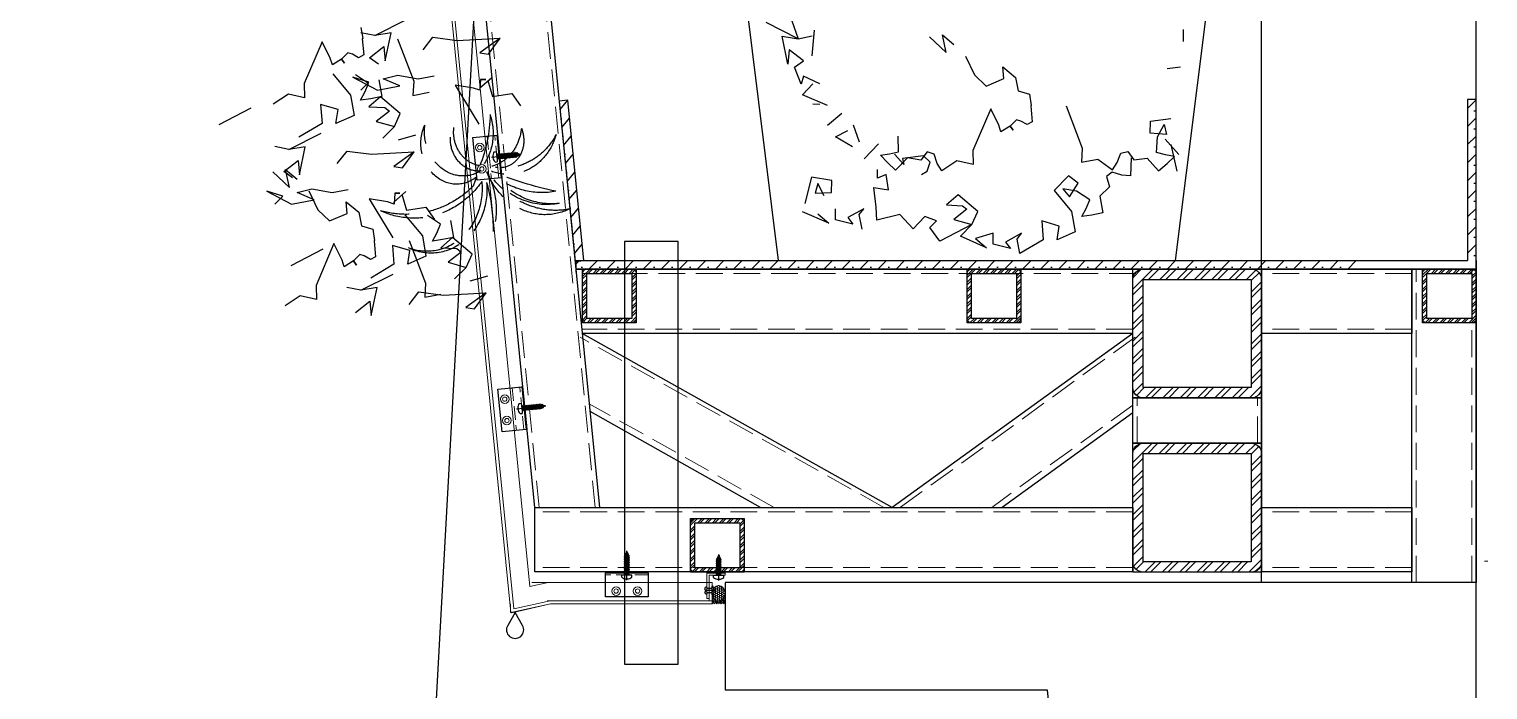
# Model space of a CAD drawing. Header units: millimetres. Extents: x 790977 to 1374007, y 14953 to 389123.
# Drawn here: x 1369493 to 1370852, y 49155 to 49771 of the extents above; entities that cross this region are included whole.
import ezdxf

# ---------------------------------------------------------------- set-up
doc = ezdxf.new("R2010")
doc.units = ezdxf.units.MM
doc.header["$LTSCALE"] = 1000
for name, pattern in [('3', [10, 3, -2, 3, -2]), ('CENTER', [2, 1.25, -0.25, 0.25, -0.25]), ('DASH', [0.35, 0.25, -0.1])]:
    doc.linetypes.add(name, pattern=pattern)
for name, color, linetype, lineweight in [('A-MAT-COMP', 34, 'Continuous', 13), ('A-MAT-STEE', 137, 'Continuous', 13), ('C-DASH', 8, 'DASH', 15), ('C-DTAL-ELEM', 3, 'Continuous', 18), ('C-DTAL-FRAM', 3, 'Continuous', 25), ('C-DTAL-HACH', 9, 'Continuous', 15), ('C-DTAL-HDWR', 6, 'Continuous', 18), ('C-DTAL-META', 5, 'Continuous', 18), ('C-DTAL-SEAL', 8, 'Continuous', 18)]:
    doc.layers.add(name, color=color, linetype=linetype, lineweight=lineweight)
for name, color, linetype in [('C-DSCB', 4, 'Continuous'), ('C-sheet(通用-图框)', 7, 'Continuous'), ('Dim-NF', 6, 'Continuous'), ('中粗线', 2, 'Continuous'), ('剖断线2', 11, 'Continuous'), ('杆件轴线', 14, 'Continuous'), ('植物', 93, 'Continuous'), ('立面外轮廓线', 252, 'Continuous'), ('道路标线', 8, 'Continuous')]:
    doc.layers.add(name, color=color, linetype=linetype)

# ---------------------------------------------------------------- blocks, each defined once
blk = doc.blocks.new('*U4586')
at = {"layer": 'C-DASH', "ltscale": 0.1}
for points in [[(0, -4), (557.3, -4)], [(0, -56), (557.3, -56)]]:
    blk.add_lwpolyline(points, dxfattribs=at)
at = {"layer": 'C-DTAL-FRAM'}
blk.add_lwpolyline([(0, -60), (557.3, -60), (557.3, 0), (0, 0)], close=True, dxfattribs=at)
blk = doc.blocks.new('50x50x4')
at = {"layer": 'C-DTAL-HACH'}
h = blk.add_hatch(dxfattribs=at)
h.set_pattern_fill('ANSI32', color=256, angle=180)
h.set_pattern_definition([(225, (67074.8724, 15399.869), (3.36759605, -3.36759605), []), (225, (67072.6273, 15399.869), (3.36759605, -3.36759605), [])])
h.paths.add_polyline_path([(21, 4), (-21, 4), (-21, 46), (21, 46)], flags=16)
edge = h.paths.add_edge_path()
edge.add_line((21, 0), (-21, 0))
edge.add_arc((-21, 4), 4, 180, 270, ccw=False)
edge.add_line((-25, 4), (-25, 46))
edge.add_arc((-21, 46), 4, 90, 180, ccw=False)
edge.add_line((-21, 50), (21, 50))
edge.add_arc((21, 46), 4, 0, 90, ccw=False)
edge.add_line((25, 46), (25, 4))
edge.add_arc((21, 4), 4, -90, 0, ccw=False)
at = {"layer": 'C-DTAL-FRAM'}
blk.add_lwpolyline([(21, 0), (-21, 0, -0.414214), (-25, 4), (-25, 46, -0.414214), (-21, 50), (21, 50, -0.414214), (25, 46), (25, 4, -0.414214)], format="xyb", close=True, dxfattribs=at)
blk.add_lwpolyline([(21, 4), (-21, 4), (-21, 46), (21, 46)], close=True, dxfattribs=at)
at = {"layer": 'Defpoints'}
blk.add_lwpolyline([(25, 0), (-25, 0), (-25, 50), (25, 50)], close=True, dxfattribs=at)
blk = doc.blocks.new('水滴')
blk.add_lwpolyline([(-0.87, -1.5), (0, 0), (0.87, -1.5, -1.732051)], format="xyb", close=True)
blk = doc.blocks.new('ewqeqe')
at = {"color": 8}
for p, q in [((174897.91, 55194.74), (174920.27, 55015.89)), ((175039.87, 55194.74), (175017.51, 55015.89))]:
    blk.add_line(p, q, dxfattribs=at)
at = {"color": 8, "linetype": '3', "ltscale": 10}
for p, q in [((174818, 55073.01), (174818.44, 55070.26)), ((174821.42, 55070.99), (174829.31, 55074.98)), ((174925.14, 55070.22), (174917.25, 55074.2)), ((174923.56, 55074.57), (174925.14, 55070.22)), ((174928.58, 55066), (174929.1, 55072.3)), ((175019.57, 55069.53), (175019.58, 55072.45)), ((174808.49, 55069.48), (174804.1, 55059.23)), ((174810.5, 55065.44), (174808.49, 55069.48)), ((174821.42, 55070.99), (174817.98, 55071.7)), ((174818.44, 55070.26), (174818.3, 55070.16)), ((174818.3, 55070.16), (174818.68, 55066.27)), ((174825.39, 55071.65), (174821.42, 55070.99)), ((174823.97, 55064.78), (174825.39, 55071.65)), ((174826.95, 55070.2), (174830.94, 55059.8)), ((174833.25, 55067.51), (174835.65, 55070.59)), ((174835.65, 55070.59), (174841.62, 55069.83)), ((174841.62, 55069.83), (174852.13, 55070.36)), ((174852.13, 55070.36), (174847.14, 55066.8)), ((174849.28, 55066.44), (174852.13, 55070.36)), ((174922.59, 55064.01), (174921.17, 55070.88)), ((174921.17, 55070.88), (174925.14, 55070.22)), ((174925.14, 55070.22), (174928.58, 55070.93)), ((174957.32, 55070.7), (174961.4, 55066.84)), ((174960.46, 55071.2), (174963.26, 55068.83)), ((174961.4, 55066.84), (174960.46, 55071.2)), ((174811, 55063.83), (174810.5, 55065.44)), ((174813.28, 55065.24), (174811, 55063.83)), ((174814.81, 55066.78), (174813.28, 55065.24)), ((174813.28, 55065.24), (174814, 55064.23)), ((174814, 55064.23), (174813.28, 55065.24)), ((174815.9, 55066.47), (174814.81, 55066.78)), ((174817.42, 55065.58), (174815.9, 55066.47)), ((174818.68, 55066.27), (174817.42, 55065.58)), ((174820.14, 55065.55), (174823.65, 55068.3)), ((174822.31, 55063.99), (174820.14, 55065.55)), ((174823.65, 55068.3), (174823.97, 55064.78)), ((174847.14, 55066.8), (174849.28, 55066.44)), ((174922.91, 55067.53), (174922.59, 55064.01)), ((174926.42, 55064.78), (174922.91, 55067.53)), ((174966.12, 55065.96), (174968.31, 55061.39)), ((174811.16, 55061.59), (174815.44, 55056.43)), ((174924.25, 55063.22), (174926.42, 55064.78)), ((174925.87, 55059.13), (174924.25, 55063.22)), ((174975.55, 55060.45), (174975.26, 55063.31)), ((174975.26, 55063.31), (174978.41, 55060.75)), ((175015.57, 55062.94), (175018.82, 55063.35)), ((174804.1, 55059.23), (174804.17, 55055.78)), ((174819.91, 55059.55), (174815.99, 55060.8)), ((174815.99, 55060.8), (174822.05, 55057.59)), ((174819.89, 55059.28), (174816.68, 55061.41)), ((174817.95, 55057.59), (174819.91, 55059.55)), ((174819, 55057.14), (174819.89, 55059.28)), ((174822.05, 55057.59), (174827.57, 55058.66)), ((174822.38, 55060.17), (174823.1, 55056.08)), ((174823.47, 55060.44), (174827.03, 55061.33)), ((174827.57, 55058.66), (174823.47, 55060.44)), ((174827.03, 55061.33), (174832.02, 55060.44)), ((174830.94, 55059.8), (174830.73, 55056.34)), ((174832.02, 55060.44), (174835.94, 55061.15)), ((174845.56, 55058.13), (174841.1, 55058.84)), ((174841.1, 55058.84), (174846.87, 55049.3)), ((174847.16, 55057.59), (174845.56, 55058.13)), ((174850.09, 55060.68), (174847.06, 55058.01)), ((174847.34, 55060.26), (174847.16, 55057.59)), ((174847.34, 55060.26), (174848.58, 55060.26)), ((174848.58, 55060.26), (174847.34, 55060.26)), ((174849.08, 55060.03), (174850.26, 55056.08)), ((174926.45, 55061.08), (174925.87, 55059.13)), ((174926.21, 55056.52), (174928.69, 55059.17)), ((174930.47, 55059.14), (174926.45, 55061.08)), ((174968.31, 55061.39), (174971.17, 55058.62)), ((174971.17, 55058.62), (174975.55, 55060.45)), ((174978.41, 55060.75), (174979.01, 55057.46)), ((174800.23, 55056.68), (174796.51, 55054.23)), ((174804.17, 55055.78), (174800.23, 55056.68)), ((174815.44, 55056.43), (174816.33, 55051.45)), ((174817.93, 55055.19), (174819, 55057.14)), ((174820.42, 55055.54), (174817.93, 55055.19)), ((174822.83, 55056.02), (174819.98, 55053.53)), ((174823.1, 55056.08), (174820.42, 55055.54)), ((174827.64, 55051.93), (174822.83, 55056.02)), ((174830.73, 55056.34), (174834.7, 55057.1)), ((174850.26, 55056.08), (174854.94, 55056.83)), ((174854.94, 55056.83), (174857.09, 55053.8)), ((174932.28, 55053.86), (174926.21, 55056.52)), ((174979.01, 55057.46), (174981.81, 55056.61)), ((174981.81, 55056.61), (174982.25, 55053.86)), ((174791.04, 55053.23), (174783.2, 55049.13)), ((174812.41, 55052.87), (174808.13, 55054.12)), ((174808.13, 55054.12), (174808.49, 55049.49)), ((174811.87, 55049.49), (174812.41, 55052.87)), ((174816.33, 55051.45), (174811.87, 55049.49)), ((174819.98, 55053.53), (174823.9, 55053.35)), ((174824.97, 55052.46), (174821.76, 55049.97)), ((174823.9, 55053.35), (174824.97, 55052.46)), ((174826.21, 55048.73), (174827.64, 55051.93)), ((174928.69, 55054.25), (174930.47, 55054.21)), ((174935.83, 55051.92), (174932.28, 55048.93)), ((174972.3, 55053.08), (174967.91, 55042.83)), ((174974.32, 55049.05), (174972.3, 55053.08)), ((174982.25, 55053.86), (174982.11, 55053.76)), ((174982.11, 55053.76), (174982.49, 55049.87)), ((174990.76, 55053.81), (174994.75, 55043.4)), ((174808.49, 55049.49), (174802.79, 55046.11)), ((174821.76, 55049.97), (174826.21, 55048.73)), ((174823.36, 55045.88), (174826.21, 55048.73)), ((174934.25, 55046.18), (174937.31, 55047.72)), ((174940.17, 55044.86), (174938.69, 55049.06)), ((174974.82, 55047.43), (174974.32, 55049.05)), ((174977.09, 55048.84), (174974.82, 55047.43)), ((174978.62, 55050.38), (174977.09, 55048.84)), ((174977.09, 55048.84), (174977.82, 55047.83)), ((174977.82, 55047.83), (174977.09, 55048.84)), ((174979.71, 55050.07), (174978.62, 55050.38)), ((174981.23, 55049.18), (174979.71, 55050.07)), ((174982.49, 55049.87), (174981.23, 55049.18)), ((175011.41, 55047.13), (175011.43, 55050.06)), ((175011.43, 55050.06), (175016.42, 55050.68)), ((175013.18, 55046.21), (175014.83, 55049.21)), ((175014.83, 55049.21), (175015.39, 55046.75)), ((174800.37, 55043.12), (174796.93, 55043.83)), ((174800.37, 55043.12), (174808.26, 55047.1)), ((174804.34, 55043.77), (174800.37, 55043.12)), ((174802.92, 55036.9), (174804.34, 55043.77)), ((174831.38, 55046.59), (174827.1, 55045.34)), ((174938.44, 55043.71), (174934.25, 55046.18)), ((174944.83, 55044.47), (174941.3, 55040.84)), ((174949.74, 55042.51), (174949.61, 55046.36)), ((175015.39, 55046.75), (175011.41, 55047.13)), ((175012.89, 55042.37), (175013.18, 55046.21)), ((175015.01, 55045.59), (175018.4, 55041.83)), ((175016.42, 55044.35), (175017.87, 55037.8)), ((174799.09, 55037.68), (174802.6, 55040.42)), ((174802.6, 55040.42), (174802.92, 55036.9)), ((174812.2, 55039.64), (174814.6, 55042.71)), ((174814.6, 55042.71), (174820.57, 55041.95)), ((174820.57, 55041.95), (174831.08, 55042.49)), ((174831.08, 55042.49), (174826.09, 55038.93)), ((174828.23, 55038.57), (174831.08, 55042.49)), ((174945.27, 55041.72), (174947.48, 55041.99)), ((174947.01, 55039.9), (174945.27, 55041.72)), ((174947.48, 55041.99), (174949.74, 55042.51)), ((174951.04, 55039.43), (174948.72, 55041.92)), ((174951.92, 55041.01), (174949, 55038.04)), ((174955.85, 55041.56), (174950.68, 55040.85)), ((174950.68, 55040.85), (174951.04, 55039.43)), ((174955.15, 55040.47), (174951.92, 55041.01)), ((174956.75, 55042.5), (174955.15, 55040.47)), ((174957.45, 55039.96), (174955.85, 55041.56)), ((174958.45, 55041.97), (174956.75, 55042.5)), ((174959.22, 55039.67), (174958.45, 55041.97)), ((174964.04, 55040.28), (174960.33, 55037.83)), ((174967.98, 55039.38), (174964.04, 55040.28)), ((174967.91, 55042.83), (174967.98, 55039.38)), ((174994.75, 55043.4), (174994.55, 55039.95)), ((174994.55, 55039.95), (174998.51, 55040.7)), ((174998.51, 55040.7), (175002.13, 55038.11)), ((175003.31, 55039.9), (175004.16, 55042.17)), ((175004.16, 55042.17), (175005.88, 55042.64)), ((175005.88, 55042.64), (175007.41, 55040.54)), ((175006.72, 55041.08), (175006.54, 55036.63)), ((175007.41, 55040.54), (175010.66, 55040.95)), ((175010.66, 55040.95), (175013.45, 55037.87)), ((175015.13, 55041.76), (175012.89, 55042.37)), ((175017.33, 55041.41), (175015.13, 55041.76)), ((175015.52, 55039.66), (175017.33, 55041.41)), ((174796.42, 55037.66), (174800.5, 55033.8)), ((174801.26, 55036.12), (174799.09, 55037.68)), ((174799.56, 55038.16), (174802.36, 55035.79)), ((174800.5, 55033.8), (174799.56, 55038.16)), ((174826.09, 55038.93), (174828.23, 55038.57)), ((174944.56, 55036.09), (174944.56, 55038.23)), ((174946.7, 55036.98), (174944.56, 55036.09)), ((174947.23, 55033.24), (174946.7, 55036.98)), ((174949, 55038.04), (174947.01, 55039.9)), ((174955.31, 55036.93), (174956.74, 55037.82)), ((174956.74, 55037.82), (174957.45, 55039.96)), ((174960.33, 55037.83), (174959.22, 55039.67)), ((174991.4, 55036.63), (174987.84, 55033.07)), ((174993.72, 55034.85), (174991.4, 55036.63)), ((175002.09, 55037.52), (175000.67, 55036.45)), ((175004.41, 55036.8), (175002.09, 55037.52)), ((175002.13, 55038.11), (175003.31, 55039.9)), ((175006.54, 55036.63), (175004.41, 55036.8)), ((175013.45, 55037.87), (175015.52, 55039.66)), ((174802.42, 55032.57), (174805.98, 55033.46)), ((174805.98, 55033.46), (174810.97, 55032.57)), ((174810.97, 55032.57), (174814.89, 55033.28)), ((174928.43, 55036.33), (174926.73, 55029.85)), ((174933.4, 55035.51), (174928.43, 55036.33)), ((174929.96, 55034.8), (174929.31, 55032.36)), ((174931.5, 55031.74), (174929.96, 55034.8)), ((174933.3, 55032.59), (174933.4, 55035.51)), ((174944.21, 55028.97), (174943.67, 55033.78)), ((174943.67, 55033.78), (174947.23, 55033.24)), ((174987.84, 55033.07), (174992.12, 55027.9)), ((174993.36, 55032.89), (174989.98, 55033.42)), ((174989.98, 55033.42), (174991.58, 55031.46)), ((174991.58, 55031.46), (174993.72, 55034.85)), ((175001.38, 55033.96), (174999.06, 55031.64)), ((175000.67, 55036.45), (175001.38, 55033.96)), ((174798.86, 55031.68), (174794.94, 55032.92)), ((174794.94, 55032.92), (174801, 55029.72)), ((174796.9, 55029.72), (174798.86, 55031.68)), ((174801, 55029.72), (174806.52, 55030.79)), ((174806.52, 55030.79), (174802.42, 55032.57)), ((174805.22, 55032.93), (174807.41, 55028.35)), ((174814.65, 55027.41), (174814.36, 55030.27)), ((174814.36, 55030.27), (174817.51, 55027.71)), ((174824.51, 55030.25), (174820.05, 55030.97)), ((174820.05, 55030.97), (174825.82, 55021.43)), ((174826.11, 55029.72), (174824.51, 55030.25)), ((174829.04, 55032.8), (174826.01, 55030.13)), ((174826.29, 55032.39), (174826.11, 55029.72)), ((174826.29, 55032.39), (174827.53, 55032.39)), ((174827.53, 55032.39), (174826.29, 55032.39)), ((174828.03, 55032.16), (174829.21, 55028.21)), ((174929.31, 55032.36), (174933.3, 55032.59)), ((174964.33, 55032), (174961.48, 55029.51)), ((174961.48, 55029.51), (174965.4, 55029.33)), ((174969.14, 55027.9), (174964.33, 55032)), ((174996.57, 55030.75), (174993.36, 55032.89)), ((174995.68, 55028.62), (174996.57, 55030.75)), ((174999.06, 55031.64), (174999.78, 55027.55)), ((174807.41, 55028.35), (174810.27, 55025.59)), ((174810.27, 55025.59), (174814.65, 55027.41)), ((174817.51, 55027.71), (174818.12, 55024.42)), ((174828.77, 55027.08), (174833.05, 55021.92)), ((174829.21, 55028.21), (174833.89, 55028.96)), ((174833.89, 55028.96), (174836.04, 55025.93)), ((174837.5, 55024.77), (174834.29, 55026.9)), ((174932.63, 55025.01), (174926.22, 55027.86)), ((174929.96, 55027.33), (174932.63, 55025.01)), ((174934.24, 55025.9), (174934.24, 55028.57)), ((174938.51, 55024.84), (174934.24, 55025.9)), ((174941.18, 55028.57), (174937.26, 55026.44)), ((174937.26, 55026.44), (174938.51, 55024.84)), ((174940.11, 55027.15), (174941.18, 55028.57)), ((174940.83, 55023.59), (174940.11, 55027.15)), ((174944.38, 55025.77), (174944.21, 55028.97)), ((174950.08, 55027.19), (174944.38, 55025.77)), ((174953.29, 55023.63), (174950.08, 55027.19)), ((174956.14, 55026.66), (174953.29, 55023.63)), ((174958.99, 55025.59), (174956.14, 55026.66)), ((174966.47, 55028.44), (174963.26, 55025.95)), ((174963.26, 55025.95), (174967.72, 55024.7)), ((174965.4, 55029.33), (174966.47, 55028.44)), ((174967.72, 55024.7), (174969.14, 55027.9)), ((174992.12, 55027.9), (174993.01, 55022.92)), ((174994.61, 55026.66), (174995.68, 55028.62)), ((174997.1, 55027.01), (174994.61, 55026.66)), ((174999.78, 55027.55), (174997.1, 55027.01)), ((174818.12, 55024.42), (174820.91, 55023.57)), ((174820.91, 55023.57), (174821.35, 55020.82)), ((174835.54, 55020.67), (174836.61, 55022.63)), ((174836.61, 55022.63), (174837.5, 55024.77)), ((174839.99, 55025.66), (174840.7, 55021.56)), ((174957.39, 55023.99), (174958.99, 55025.59)), ((174959.88, 55020.61), (174957.39, 55023.99)), ((174967.72, 55024.7), (174959.88, 55020.61)), ((174964.87, 55021.85), (174967.72, 55024.7)), ((174972.88, 55022.56), (174968.61, 55021.32)), ((174972.88, 55019.89), (174972.88, 55022.56)), ((174979.83, 55022.56), (174975.91, 55020.43)), ((174978.76, 55021.14), (174979.83, 55022.56)), ((174989.09, 55024.34), (174984.81, 55025.59)), ((174984.81, 55025.59), (174985.17, 55020.96)), ((174988.55, 55020.96), (174989.09, 55024.34)), ((174993.01, 55022.92), (174988.55, 55020.96)), ((174808.64, 55018.71), (174800.81, 55014.62)), ((174811.4, 55020.04), (174807.01, 55009.79)), ((174813.42, 55016.01), (174811.4, 55020.04)), ((174821.35, 55020.82), (174821.21, 55020.72)), ((174821.21, 55020.72), (174821.59, 55016.83)), ((174830.02, 55018.36), (174825.74, 55019.6)), ((174825.74, 55019.6), (174826.1, 55014.98)), ((174829.86, 55020.77), (174833.85, 55010.36)), ((174833.05, 55021.92), (174833.94, 55016.93)), ((174838.03, 55021.03), (174835.54, 55020.67)), ((174840.44, 55021.51), (174837.59, 55019.02)), ((174837.59, 55019.02), (174841.51, 55018.84)), ((174840.7, 55021.56), (174838.03, 55021.03)), ((174845.25, 55017.42), (174840.44, 55021.51)), ((174841.51, 55018.84), (174842.57, 55017.95)), ((174971.28, 55019), (174964.87, 55021.85)), ((174968.61, 55021.32), (174971.28, 55019)), ((174977.16, 55018.83), (174972.88, 55019.89)), ((174975.91, 55020.43), (174977.16, 55018.83)), ((174979.47, 55017.58), (174978.76, 55021.14)), ((174985.17, 55020.96), (174979.47, 55017.58)), ((174813.92, 55014.39), (174813.42, 55016.01)), ((174816.19, 55015.8), (174813.92, 55014.39)), ((174817.72, 55017.34), (174816.19, 55015.8)), ((174816.19, 55015.8), (174816.92, 55014.79)), ((174816.92, 55014.79), (174816.19, 55015.8)), ((174818.81, 55017.03), (174817.72, 55017.34)), ((174820.33, 55016.14), (174818.81, 55017.03)), ((174821.59, 55016.83), (174820.33, 55016.14)), ((174829.48, 55014.98), (174830.02, 55018.36)), ((174833.94, 55016.93), (174829.48, 55014.98)), ((174842.57, 55017.95), (174839.37, 55015.46)), ((174839.37, 55015.46), (174843.82, 55014.21)), ((174843.82, 55014.21), (174845.25, 55017.42)), ((174817.97, 55008.61), (174825.87, 55012.59)), ((174826.1, 55014.98), (174820.4, 55011.6)), ((174840.97, 55011.37), (174843.82, 55014.21)), ((174848.99, 55012.08), (174844.71, 55010.83)), ((174807.01, 55009.79), (174807.08, 55006.34)), ((174817.97, 55008.61), (174814.54, 55009.32)), ((174821.95, 55009.26), (174817.97, 55008.61)), ((174820.53, 55002.39), (174821.95, 55009.26)), ((174829.81, 55005.13), (174832.21, 55008.2)), ((174832.21, 55008.2), (174838.18, 55007.44)), ((174833.85, 55010.36), (174833.65, 55006.91)), ((174838.18, 55007.44), (174848.69, 55007.97)), ((174848.69, 55007.97), (174843.7, 55004.41)), ((174845.84, 55004.06), (174848.69, 55007.97)), ((174803.15, 55007.24), (174799.43, 55004.79)), ((174807.08, 55006.34), (174803.15, 55007.24)), ((174816.7, 55003.16), (174820.2, 55005.91)), ((174820.2, 55005.91), (174820.53, 55002.39)), ((174833.65, 55006.91), (174837.61, 55007.66)), ((174843.7, 55004.41), (174845.84, 55004.06))]:
    blk.add_line(p, q, dxfattribs=at)
at = {"layer": '植物', "color": 8, "linetype": 'DASH', "ltscale": 0.05}
blk.add_line((174846.34, 55036.4), (174845.5, 55034.11), dxfattribs=at)
at = {"layer": '植物', "color": 8, "linetype": 'DASH', "ltscale": 0.05, "extrusion": (0, 0, -1)}
for centre, major_axis, start_param, end_param in [((174821.31, 55053.55), (4.22, -32.18), -1.397555, -0.994939), ((174839.33, 55047.51), (1.65, -12.55), 4.494613, 5.594674), ((174841.16, 55044.26), (1.26, -9.61), -0.508968, 2.207984), ((174842.71, 55047.05), (1.36, -10.38), -0.375471, 1.881136), ((174846.59, 55045.44), (0.99, -7.58), 0.043664, 2.336475), ((174847.73, 55047.06), (1.04, -7.96), 0.234999, 2.069671), ((174847.61, 55049.86), (1.45, -11.07), -1.314284, 0.154862), ((174851.89, 55045.5), (0.9, -6.83), 4.410807, 6.585406), ((174853.53, 55051.78), (1.92, -14.67), -1.111881, 0.429052), ((174852.45, 55056.36), (2.31, -17.66), -0.888001, 0.244882), ((174862.6, 55044.56), (2.27, -17.32), -0.283672, 1.273404), ((174836.11, 55028.99), (2.24, -17.06), 4.301151, 5.182471), ((174879.41, 55138.96), (14.05, -107.16), 0.294146, 0.466425), ((174830.25, 55051.44), (3.28, -25.01), -0.758889, 0.495879), ((174828.15, 55056.87), (3.86, -29.47), -0.582523, 0.357811), ((174833.66, 55034.18), (2.09, -15.93), -1.524775, 0.438961), ((174834.68, 55033.93), (2.11, -16.11), -1.521744, 0.511123), ((174817.92, 55024.84), (4.83, -36.83), 4.549045, 4.875733), ((174864.98, 55051.16), (2.99, -22.83), -0.052353, 0.944067), ((174862.85, 55050), (2.66, -20.26), -0.059037, 0.904266), ((174863.98, 55050.61), (2.71, -20.69), 0.00838, 0.918403), ((174861.63, 55055.67), (3.02, -23), -0.056876, 0.683741)]:
    blk.add_ellipse(centre, major_axis=major_axis, ratio=0.871485, start_param=start_param, end_param=end_param, dxfattribs=at)
blk = doc.blocks.new('GB845-85-ST4_8×19-C-H')
at = {"color": 3, "linetype": 'Continuous'}
for p, q in [((-3.7, 0.4), (-3.3, 0.4)), ((-3.3, 0.4), (-3.3, -0.4)), ((-2.1, 4.7), (0, 4.7)), ((0, 4.7), (0, 2)), ((0, 2), (0, -2.6)), ((0.2, 1.8), (0.9, 1.8)), ((1.3, 2.4), (0.9, 1.8)), ((1.3, 2.4), (1.6, 1.8)), ((1.6, 1.8), (2.5, 1.8)), ((2.9, 2.4), (2.5, 1.8)), ((2.9, 2.4), (3.2, 1.8)), ((3.2, 1.8), (4.1, 1.8)), ((4.5, 2.4), (4.1, 1.8)), ((4.5, 2.4), (4.8, 1.8)), ((4.8, 1.8), (5.7, 1.8)), ((6.1, 2.4), (5.7, 1.8)), ((6.1, 2.4), (6.4, 1.8)), ((6.4, 1.8), (7.3, 1.8)), ((7.7, 2.4), (7.3, 1.8)), ((7.7, 2.4), (8, 1.8)), ((8, 1.8), (8.9, 1.8)), ((9.3, 2.4), (8.9, 1.8)), ((9.3, 2.4), (9.6, 1.8)), ((9.6, 1.8), (10.5, 1.8)), ((10.9, 2.4), (10.5, 1.8)), ((10.9, 2.4), (11.2, 1.8)), ((11.2, 1.8), (12.1, 1.8)), ((12.5, 2.4), (12.1, 1.8)), ((12.5, 2.4), (12.8, 1.8)), ((12.8, 1.8), (13.7, 1.8)), ((14.1, 2.4), (13.7, 1.8)), ((14.1, 2.4), (14.4, 1.8)), ((14.4, 1.8), (14.7, 1.8)), ((15.4, 1.5), (14.7, 1.8)), ((15.7, 2), (15.4, 1.5)), ((15.7, 2), (16.2, 1.2)), ((19, 0), (16.2, 1.2)), ((-3.7, -0.4), (-3.3, -0.4)), ((-2.1, -4.8), (0, -4.8)), ((0, -2.6), (0, -4.8)), ((0.2, -2.4), (0.3, -2.4)), ((0.7, -1.8), (0.3, -2.4)), ((0.7, -1.8), (1.6, -1.8)), ((1.6, -1.8), (1.9, -2.4)), ((2.3, -1.8), (1.9, -2.4)), ((2.3, -1.8), (3.2, -1.8)), ((3.2, -1.8), (3.5, -2.4)), ((3.9, -1.8), (3.5, -2.4)), ((3.9, -1.8), (4.8, -1.8)), ((4.8, -1.8), (5.1, -2.4)), ((5.5, -1.8), (5.1, -2.4)), ((5.5, -1.8), (6.4, -1.8)), ((6.4, -1.8), (6.7, -2.4)), ((7.1, -1.8), (6.7, -2.4)), ((7.1, -1.8), (8, -1.8)), ((8, -1.8), (8.3, -2.4)), ((8.7, -1.8), (8.3, -2.4)), ((8.7, -1.8), (9.6, -1.8)), ((9.6, -1.8), (9.9, -2.4)), ((10.3, -1.8), (9.9, -2.4)), ((10.3, -1.8), (11.2, -1.8)), ((11.2, -1.8), (11.5, -2.4)), ((11.9, -1.8), (11.5, -2.4)), ((11.9, -1.8), (12.8, -1.8)), ((12.8, -1.8), (13.1, -2.4)), ((13.5, -1.8), (13.1, -2.4)), ((13.5, -1.8), (14.4, -1.8)), ((14.4, -1.8), (14.7, -2.4)), ((15.2, -1.6), (14.7, -2.4)), ((15.9, -1.3), (15.2, -1.6)), ((15.9, -1.3), (16.3, -1.8)), ((16.8, -0.9), (16.3, -1.8)), ((19, 0), (16.8, -0.9))]:
    blk.add_line(p, q, dxfattribs=at)
at = {"color": 6, "linetype": 'Continuous'}
for p, q in [((0, 1.9), (0.7, -1.8)), ((0, 0), (0.3, -2.4)), ((0.9, 1.8), (1.6, -1.8)), ((1.3, 2.4), (1.9, -2.4)), ((1.6, 1.8), (2.3, -1.8)), ((2.5, 1.8), (3.2, -1.8)), ((2.9, 2.4), (3.5, -2.4)), ((3.2, 1.8), (3.9, -1.8)), ((4.1, 1.8), (4.8, -1.8)), ((4.5, 2.4), (5.1, -2.4)), ((4.8, 1.8), (5.5, -1.8)), ((5.7, 1.8), (6.4, -1.8)), ((6.1, 2.4), (6.7, -2.4)), ((6.4, 1.8), (7.1, -1.8)), ((7.3, 1.8), (8, -1.8)), ((7.7, 2.4), (8.3, -2.4)), ((8, 1.8), (8.7, -1.8)), ((8.9, 1.8), (9.6, -1.8)), ((9.3, 2.4), (9.9, -2.4)), ((9.6, 1.8), (10.3, -1.8)), ((10.5, 1.8), (11.2, -1.8)), ((10.9, 2.4), (11.5, -2.4)), ((11.2, 1.8), (11.9, -1.8)), ((12.1, 1.8), (12.8, -1.8)), ((12.5, 2.4), (13.1, -2.4)), ((12.8, 1.8), (13.5, -1.8)), ((13.7, 1.8), (14.4, -1.8)), ((14.1, 2.4), (14.7, -2.4)), ((14.4, 1.8), (15.2, -1.6)), ((15.4, 1.5), (15.9, -1.3)), ((15.7, 2), (16.3, -1.8)), ((16.2, 1.2), (16.8, -0.9))]:
    blk.add_line(p, q, dxfattribs=at)
at = {"color": 1, "linetype": 'CENTER', "ltscale": 2.357948}
blk.add_line((-4.9, 0), (19.4, 0), dxfattribs=at)
at = {"color": 3, "linetype": 'Continuous'}
for centre, radius, start, end in [((4.3, 0), 8, 143.5764, 177.134), ((0.2, 2), 0.2, 180, 270), ((4.3, 0), 8, 182.866, 216.4236), ((0.2, -2.6), 0.2, 90, 180)]:
    blk.add_arc(centre, radius, start, end, dxfattribs=at)
blk = doc.blocks.new('*U4564')
at = {"color": 3, "linetype": 'Continuous'}
blk.add_blockref('GB845-85-ST4_8×19-C-H', (-48.4, 39.6), dxfattribs=at)
blk = doc.blocks.new('胶缝16')
at = {"layer": 'C-DTAL-SEAL'}
h = blk.add_hatch(dxfattribs=at)
h.set_pattern_fill('HONEY', color=256, scale=0.5, style=0)
h.set_pattern_definition([(9e-15, (-1162.8948, 742.674), (2.38125, 1.374815), [1.5875, -3.175]), (120, (-1162.8948, 742.674), (-2.3812497, 1.3748155), [1.5875, -3.175]), (60, (-1162.8948, 742.674), (3e-07, 2.7496305), [-3.175, 1.5875])])
edge = h.paths.add_edge_path()
edge.add_ellipse((0, 13.3), major_axis=(0, -9.49), ratio=0.842574, start_angle=0, end_angle=360, ccw=False)
h = blk.add_hatch(dxfattribs=at)
h.set_pattern_fill('ANSI31', color=256, scale=0.5, style=0)
h.set_pattern_definition([(45, (-1162.8948, 742.674), (-1.122532, 1.122532), [])])
edge = h.paths.add_edge_path()
edge.add_ellipse((0, 13.3), major_axis=(0, -9.49), ratio=0.842574, start_angle=270, end_angle=450, ccw=False)
edge.add_line((-8, 13.3), (-8, 4))
edge.add_line((-8, 4), (-8, 0))
edge.add_line((-8, 0), (8, 0))
edge.add_line((8, 0), (8, 13.3))
at = {"layer": 'C-DTAL-SEAL', "extrusion": (0, 0, -1)}
blk.add_ellipse((0, 13.3), major_axis=(0, -9.49), ratio=0.842574, dxfattribs=at)
blk = doc.blocks.new('sadgfhhg')
at = {"color": 3, "linetype": 'Continuous'}
for p, q in [((-2, 0), (-2, 4.5)), ((0, 6), (-1.4, 6.8)), ((0, 6), (1.4, 6.8)), ((2, 0), (2, 4.5)), ((-4.1, 0), (4.1, 0)), ((-4.1, -0.4), (-4.1, 0)), ((-1.1, -1.7), (1.1, -1.7)), ((4.1, -0.4), (4.1, 0))]:
    blk.add_line(p, q, dxfattribs=at)
at = {"color": 1, "linetype": 'CENTER', "ltscale": 2.357948}
blk.add_line((0, -2.5), (0, 6.7), dxfattribs=at)
at = {"color": 3, "linetype": 'Continuous'}
for centre, radius, start, end in [((-2, 5.7), 1.2, 62.1348, 270), ((2, 5.7), 1.2, 270, 117.8652), ((0, 5), 6.8, 232.4424, 260.5515), ((0, 5), 6.8, 279.4485, 307.5576)]:
    blk.add_arc(centre, radius, start, end, dxfattribs=at)
blk = doc.blocks.new('GB845-85-ST4_8×22-C-H')
at = {"color": 3, "linetype": 'Continuous'}
for p, q in [((-3.7, 0.4), (-3.3, 0.4)), ((-3.3, 0.4), (-3.3, -0.4)), ((-2.1, 4.7), (0, 4.7)), ((0, 4.7), (0, 2)), ((0, 2), (0, -2.6)), ((0.2, 1.8), (0.9, 1.8)), ((1.3, 2.4), (0.9, 1.8)), ((1.3, 2.4), (1.6, 1.8)), ((1.6, 1.8), (2.5, 1.8)), ((2.9, 2.4), (2.5, 1.8)), ((2.9, 2.4), (3.2, 1.8)), ((3.2, 1.8), (4.1, 1.8)), ((4.5, 2.4), (4.1, 1.8)), ((4.5, 2.4), (4.8, 1.8)), ((4.8, 1.8), (5.7, 1.8)), ((6.1, 2.4), (5.7, 1.8)), ((6.1, 2.4), (6.4, 1.8)), ((6.4, 1.8), (7.3, 1.8)), ((7.7, 2.4), (7.3, 1.8)), ((7.7, 2.4), (8, 1.8)), ((8, 1.8), (8.9, 1.8)), ((9.3, 2.4), (8.9, 1.8)), ((9.3, 2.4), (9.6, 1.8)), ((9.6, 1.8), (10.5, 1.8)), ((10.9, 2.4), (10.5, 1.8)), ((10.9, 2.4), (11.2, 1.8)), ((11.2, 1.8), (12.1, 1.8)), ((12.5, 2.4), (12.1, 1.8)), ((12.5, 2.4), (12.8, 1.8)), ((12.8, 1.8), (13.7, 1.8)), ((14.1, 2.4), (13.7, 1.8)), ((14.1, 2.4), (14.4, 1.8)), ((14.4, 1.8), (15.3, 1.8)), ((15.7, 2.4), (15.3, 1.8)), ((15.7, 2.4), (16, 1.8)), ((16, 1.8), (16.9, 1.8)), ((17.2, 2.4), (16.9, 1.8)), ((17.2, 2.4), (17.6, 1.8)), ((17.6, 1.8), (17.7, 1.8)), ((18.6, 1.4), (17.7, 1.8)), ((18.9, 2), (18.6, 1.4)), ((18.9, 2), (19.4, 1.1)), ((22, 0), (19.4, 1.1)), ((-3.7, -0.4), (-3.3, -0.4)), ((-2.1, -4.8), (0, -4.8)), ((0, -2.6), (0, -4.8)), ((0.2, -2.4), (0.3, -2.4)), ((0.7, -1.8), (0.3, -2.4)), ((0.7, -1.8), (1.6, -1.8)), ((1.6, -1.8), (1.9, -2.4)), ((2.3, -1.8), (1.9, -2.4)), ((2.3, -1.8), (3.2, -1.8)), ((3.2, -1.8), (3.5, -2.4)), ((3.9, -1.8), (3.5, -2.4)), ((3.9, -1.8), (4.8, -1.8)), ((4.8, -1.8), (5.1, -2.4)), ((5.5, -1.8), (5.1, -2.4)), ((5.5, -1.8), (6.4, -1.8)), ((6.4, -1.8), (6.7, -2.4)), ((7.1, -1.8), (6.7, -2.4)), ((7.1, -1.8), (8, -1.8)), ((8, -1.8), (8.3, -2.4)), ((8.7, -1.8), (8.3, -2.4)), ((8.7, -1.8), (9.6, -1.8)), ((9.6, -1.8), (9.9, -2.4)), ((10.3, -1.8), (9.9, -2.4)), ((10.3, -1.8), (11.2, -1.8)), ((11.2, -1.8), (11.5, -2.4)), ((11.9, -1.8), (11.5, -2.4)), ((11.9, -1.8), (12.8, -1.8)), ((12.8, -1.8), (13.1, -2.4)), ((13.5, -1.8), (13.1, -2.4)), ((13.5, -1.8), (14.4, -1.8)), ((14.4, -1.8), (14.7, -2.4)), ((15.1, -1.8), (14.7, -2.4)), ((15.1, -1.8), (16, -1.8)), ((16, -1.8), (16.3, -2.4)), ((16.7, -1.8), (16.3, -2.4)), ((16.7, -1.8), (17.6, -1.8)), ((17.6, -1.8), (17.9, -2.4)), ((18.4, -1.5), (17.9, -2.4)), ((19.1, -1.2), (18.4, -1.5)), ((19.1, -1.2), (19.4, -1.7)), ((19.9, -0.9), (19.4, -1.7)), ((22, 0), (19.9, -0.9))]:
    blk.add_line(p, q, dxfattribs=at)
at = {"color": 6, "linetype": 'Continuous'}
for p, q in [((0, 1.9), (0.7, -1.8)), ((0, 0), (0.3, -2.4)), ((0.9, 1.8), (1.6, -1.8)), ((1.3, 2.4), (1.9, -2.4)), ((1.6, 1.8), (2.3, -1.8)), ((2.5, 1.8), (3.2, -1.8)), ((2.9, 2.4), (3.5, -2.4)), ((3.2, 1.8), (3.9, -1.8)), ((4.1, 1.8), (4.8, -1.8)), ((4.5, 2.4), (5.1, -2.4)), ((4.8, 1.8), (5.5, -1.8)), ((5.7, 1.8), (6.4, -1.8)), ((6.1, 2.4), (6.7, -2.4)), ((6.4, 1.8), (7.1, -1.8)), ((7.3, 1.8), (8, -1.8)), ((7.7, 2.4), (8.3, -2.4)), ((8, 1.8), (8.7, -1.8)), ((8.9, 1.8), (9.6, -1.8)), ((9.3, 2.4), (9.9, -2.4)), ((9.6, 1.8), (10.3, -1.8)), ((10.5, 1.8), (11.2, -1.8)), ((10.9, 2.4), (11.5, -2.4)), ((11.2, 1.8), (11.9, -1.8)), ((12.1, 1.8), (12.8, -1.8)), ((12.5, 2.4), (13.1, -2.4)), ((12.8, 1.8), (13.5, -1.8)), ((13.7, 1.8), (14.4, -1.8)), ((14.1, 2.4), (14.7, -2.4)), ((14.4, 1.8), (15.1, -1.8)), ((15.3, 1.8), (16, -1.8)), ((15.7, 2.4), (16.3, -2.4)), ((16, 1.8), (16.7, -1.8)), ((16.9, 1.8), (17.5, -1.8)), ((17.2, 2.4), (17.9, -2.4)), ((17.6, 1.8), (18.4, -1.5)), ((18.6, 1.4), (19.1, -1.2)), ((18.9, 2), (19.4, -1.7)), ((19.4, 1.1), (19.9, -0.9))]:
    blk.add_line(p, q, dxfattribs=at)
at = {"color": 1, "linetype": 'CENTER', "ltscale": 2.357948}
blk.add_line((-4.9, 0), (22.4, 0), dxfattribs=at)
at = {"color": 3, "linetype": 'Continuous'}
for centre, radius, start, end in [((4.3, 0), 8, 143.5764, 177.134), ((0.2, 2), 0.2, 180, 270), ((4.3, 0), 8, 182.866, 216.4236), ((0.2, -2.6), 0.2, 90, 180)]:
    blk.add_arc(centre, radius, start, end, dxfattribs=at)
blk = doc.blocks.new('*U4572')
at = {"color": 3, "linetype": 'Continuous'}
blk.add_blockref('GB845-85-ST4_8×22-C-H', (-48.4, 39.6), dxfattribs=at)
blk = doc.blocks.new('123123')
at = {"layer": 'C-sheet(通用-图框)'}
blk.add_blockref('*U4572', (48.1, -39.6), dxfattribs=at)
blk = doc.blocks.new('*U4570')
at = {"layer": 'C-DTAL-HACH'}
h = blk.add_hatch(dxfattribs=at)
h.set_pattern_fill('ANSI37', color=256, scale=0.5)
h.set_pattern_definition([(45, (-441464.2343, 50160.3074), (-1.122532015, 1.122532015), []), (135, (-441464.2343, 50160.3074), (-1.122532015, -1.122532015), [])])
h.paths.add_polyline_path([(40, 0), (0, 0), (0, 1), (40, 1)])
blk.add_lwpolyline([(40, 0), (0, 0), (0, 1), (40, 1)], close=True, dxfattribs=at)
blk = doc.blocks.new('*U4571')
at = {"color": 3}
blk.add_lwpolyline([(40, 13.5), (0, 13.5)], dxfattribs=at)
at = {"layer": 'C-DASH', "ltscale": 0.05}
for p, q in [((40, 34), (0, 34)), ((0, 27), (40, 27))]:
    blk.add_line(p, q, dxfattribs=at)
at = {"layer": 'C-DSCB', "color": 3}
blk.add_lwpolyline([(0, 36), (40, 36), (40, 13.5), (0, 13.5)], close=True, dxfattribs=at)
at = {"layer": 'C-DTAL-HDWR'}
for centre, radius in [((10, 19), 4), ((10, 19), 2), ((30, 19), 4), ((30, 19), 2)]:
    blk.add_circle(centre, radius, dxfattribs=at)
at = {"color": 3, "linetype": 'Continuous', "extrusion": (0, 0, -1), "xscale": -1, "zscale": -1, "rotation": 270}
blk.add_blockref('123123', (-20, 34.3), dxfattribs=at)
at = {"layer": 'C-DTAL-SEAL', "rotation": 180}
blk.add_blockref('*U4570', (40, 37), dxfattribs=at)
blk = doc.blocks.new('*U4577')
at = {"layer": 'C-DASH', "ltscale": 0.1}
for points in [[(0, -4), (42.3, -4)], [(0, -116), (42.3, -116)]]:
    blk.add_lwpolyline(points, dxfattribs=at)
at = {"layer": 'C-DTAL-FRAM'}
blk.add_lwpolyline([(0, -120), (42.3, -120), (42.3, 0), (0, 0)], close=True, dxfattribs=at)
blk = doc.blocks.new('*U4583')
at = {"layer": 'C-DASH', "ltscale": 0.1}
for points in [[(0, -4), (292, -4)], [(0, -56), (292, -56)]]:
    blk.add_lwpolyline(points, dxfattribs=at)
at = {"layer": 'C-DTAL-FRAM'}
blk.add_lwpolyline([(0, -60), (292, -60), (292, 0), (0, 0)], close=True, dxfattribs=at)
blk = doc.blocks.new('*U4587')
at = {"layer": 'C-DASH', "ltscale": 0.1}
for points in [[(0, -4), (140, -4)], [(0, -56), (140, -56)]]:
    blk.add_lwpolyline(points, dxfattribs=at)
at = {"layer": 'C-DTAL-FRAM'}
blk.add_lwpolyline([(0, -60), (140, -60), (140, 0), (0, 0)], close=True, dxfattribs=at)
blk = doc.blocks.new('20250730.11152684')
at = {"layer": 'C-DTAL-HACH', "ltscale": 0.1}
h = blk.add_hatch(dxfattribs=at)
h.set_pattern_fill('ANSI37', color=256, scale=0.5, angle=90)
h.set_pattern_definition([(135, (-187602.9001, 23837.0504), (-0.5612660076, -0.5612660076), []), (225, (-187602.9001, 23837.0504), (0.5612660076, -0.5612660076), [])])
h.paths.add_polyline_path([(422.3, 61.7), (439.3, 61.7), (439.3, 60.7), (422.3, 60.7)])
at = {"layer": '道路标线'}
h = blk.add_hatch(dxfattribs=at)
h.set_pattern_fill('SACNCR', color=256, scale=10, angle=5.6852)
h.set_pattern_definition([(50.6851583, (-1358772.566, -184746.824), (-9.21158124, 7.54357741), []), (50.6851583, (-1358764.188, -184745.99), (-9.21158124, 7.54357741), [0, -11.90625])])
h.paths.add_polyline_path([(284.7, 500.5), (292.6, 501.3), (307.5, 352), (299.5, 351.2)])
h = blk.add_hatch(dxfattribs=at)
h.set_pattern_fill('SACNCR', color=256, scale=10)
h.set_pattern_definition([(45, (-1369592.044, -49203.199), (-8.41899011, 8.41899011), []), (45, (-1369583.625, -49203.199), (-8.41899011, 8.41899011), [0, -11.90625])])
h.paths.add_polyline_path([(1131.3, 502), (1139.3, 502), (1139.3, 352), (1131.3, 352)])
h = blk.add_hatch(dxfattribs=at)
h.set_pattern_fill('SACNCR', color=256, scale=10)
h.set_pattern_definition([(45, (-1104240.653, 186222.879), (-8.41899011, 8.41899011), []), (45, (-1104232.234, 186222.879), (-8.41899011, 8.41899011), [0, -11.90625])])
h.paths.add_polyline_path([(300.5, 344), (300.5, 352), (1029.1, 352), (1029.1, 344)])
at = {"layer": 'A-MAT-COMP'}
for p, q in [((877.4, 352), (300.5, 352)), ((877.4, 344), (300.5, 344))]:
    blk.add_line(p, q, dxfattribs=at)
at = {"layer": 'A-MAT-STEE'}
for p, q in [((1150.1, 72), (1147.1, 72)), ((411.6, 52), (259.3, 52))]:
    blk.add_line(p, q, dxfattribs=at)
at = {"layer": 'C-DASH', "ltscale": 0.1}
for points in [[(318.3, 122), (225.7, 1052)], [(266.1, 122), (178.4, 1002)], [(822.1, 340), (300.5, 340)], [(819.3, 288), (305.8, 288)], [(587.2, 122), (304.2, 280.6)], [(821.4, 280.6), (602.6, 122)], [(484.9, 122), (312.7, 218.5)], [(819.3, 217.3), (687.8, 122)]]:
    blk.add_lwpolyline(points, dxfattribs=at)
at = {"layer": 'C-DTAL-ELEM'}
blk.add_lwpolyline([(439.3, 58.7), (439.3, 60.7), (422.3, 60.7), (422.3, 37), (424.3, 37), (424.3, 58.7)], close=True, dxfattribs=at)
at = {"layer": 'C-DTAL-FRAM'}
for p, q in [((229.7, 1052), (322.3, 122)), ((262, 122), (174.4, 1002))]:
    blk.add_line(p, q, dxfattribs=at)
for points in [[(300.5, 341.2), (300.5, 344), (822.1, 344)], [(819.3, 284), (595.1, 122), (306.2, 284)], [(819.3, 284), (306.2, 284)], [(472.4, 122), (313.5, 211.2)], [(819.3, 210), (697.6, 122)]]:
    blk.add_lwpolyline(points, dxfattribs=at)
at = {"layer": 'C-DTAL-HACH', "ltscale": 0.1}
blk.add_lwpolyline([(422.3, 60.7), (439.3, 60.7), (439.3, 61.7), (422.3, 61.7)], close=True, dxfattribs=at)
at = {"layer": 'C-DTAL-META'}
for p, q in [((239.6, 24), (137.3, 1052)), ((137.3, 1052), (170.9, 1052)), ((242.3, 27.6), (140.6, 1049)), ((140.6, 1049), (170.9, 1049)), ((170.9, 1052), (170.9, 1042)), ((170.9, 1032), (170.9, 1042)), ((257.3, 48.3), (159.4, 1032)), ((159.4, 1032), (170.9, 1032)), ((274.3, 52), (257.3, 48.3)), ((427.3, 52), (274.3, 52)), ((427.3, 52), (427.3, 42)), ((427.3, 32), (427.3, 42)), ((276.4, 32), (239.6, 24)), ((276.1, 35), (242.3, 27.6)), ((427.3, 35), (276.1, 35)), ((427.3, 32), (276.4, 32))]:
    blk.add_line(p, q, dxfattribs=at)
for points in [[(424.3, 52), (424.3, 35)], [(410.3, 35), (273.4, 35)], [(410.1, 32), (276.4, 32)]]:
    blk.add_lwpolyline(points, dxfattribs=at)
blk.add_lwpolyline([(239.3, 24.8), (239.3, 32), (239.3, 24.8, 0.463455), (240.5, 23.8), (276.4, 32)], format="xyb", dxfattribs=at)
at = {"layer": '道路标线', "color": 2}
for p, q in [((292.6, 501.3), (284.7, 500.5)), ((284.7, 500.5), (299.5, 351.2)), ((307.5, 352), (292.6, 501.3)), ((1139.3, 502), (1131.3, 502)), ((1131.3, 502), (1131.3, 352)), ((1139.3, 352), (1139.3, 502)), ((299.5, 351.2), (307.5, 352)), ((300.5, 344), (300.5, 352)), ((1139.3, 344), (300.5, 344)), ((307.5, 352), (1131.3, 352)), ((1139.3, 352), (1139.3, 344))]:
    blk.add_line(p, q, dxfattribs=at)
at = {"color": 1, "xscale": 3.803822640487305, "yscale": 3.803822640487305, "zscale": 3.803822640487305}
blk.add_blockref('ewqeqe', (-664876.8, -208918.7), dxfattribs=at)
at = {"rotation": 90}
blk.add_blockref('sadgfhhg', (427.3, 44.5), dxfattribs=at)
at = {"xscale": -0.75, "yscale": 0.75, "zscale": 0.75}
blk.add_blockref('胶缝16', (433.3, 32), dxfattribs=at)
at = {"layer": 'C-DTAL-HACH', "xscale": -1}
for name, p in [('*U4587', (1079.3, 344)), ('*U4586', (819.3, 122)), ('*U4587', (1079.3, 122))]:
    blk.add_blockref(name, p, dxfattribs=at)
at = {"layer": 'C-DTAL-HACH', "xscale": -1, "rotation": 270}
for name, p in [('*U4583', (1139.3, 52)), ('*U4577', (939.3, 181.7))]:
    blk.add_blockref(name, p, dxfattribs=at)
at = {"layer": 'C-DTAL-META', "rotation": 275.6851582640223}
for p in [(190.7, 465.3), (214, 230.9)]:
    blk.add_blockref('*U4571', p, dxfattribs=at)
at = {"layer": 'C-DTAL-META'}
blk.add_blockref('*U4571', (327.7, 25), dxfattribs=at)
at = {"layer": 'C-sheet(通用-图框)', "rotation": 90}
blk.add_blockref('*U4564', (472.9, 107.1), dxfattribs=at)
at = {"layer": 'Dim-NF', "xscale": -8, "yscale": 8, "zscale": 8}
blk.add_blockref('水滴', (243.6, 24), dxfattribs=at)
at = {"layer": '中粗线'}
for p in [(331.5, 294), (689.9, 294), (1114.3, 294), (432, 61.7)]:
    blk.add_blockref('50x50x4', p, dxfattribs=at)
at = {"layer": '中粗线', "xscale": 2.4, "yscale": 2.4, "zscale": 2.4}
for p in [(879.3, 224), (879.3, 61.7)]:
    blk.add_blockref('50x50x4', p, dxfattribs=at)

msp = doc.modelspace()

# ---------------------------------------------------------------- linework, layer by layer
at = {"color": 9}
msp.add_lwpolyline([(1370097.7, 49179.1), (1370097.7, 49572.8), (1370047.7, 49572.8), (1370047.7, 49179.1)], close=True, dxfattribs=at)
at = {"layer": '剖断线2'}
msp.add_lwpolyline([(1370841.5, 49255.2), (1370141.5, 49255.2), (1370141.5, 49155.2), (1370441.5, 49155.2), (1370641.5, 47155.2), (1370741.5, 47155.2)], dxfattribs=at)
at = {"layer": '杆件轴线'}
msp.add_lwpolyline([(1370841.5, 41155.2), (1370841.5, 63642.5)], dxfattribs=at)
at = {"layer": '立面外轮廓线'}
for points in [[(1370641.5, 49255.2), (1370641.5, 53955.2)], [(1369941.5, 50405.2), (1369492.9, 42255.2)]]:
    msp.add_lwpolyline(points, dxfattribs=at)

# ---------------------------------------------------------------- block references
msp.add_blockref('20250730.11152684', (1369702.2, 49203.2))

doc.saveas('drawing.dxf')
